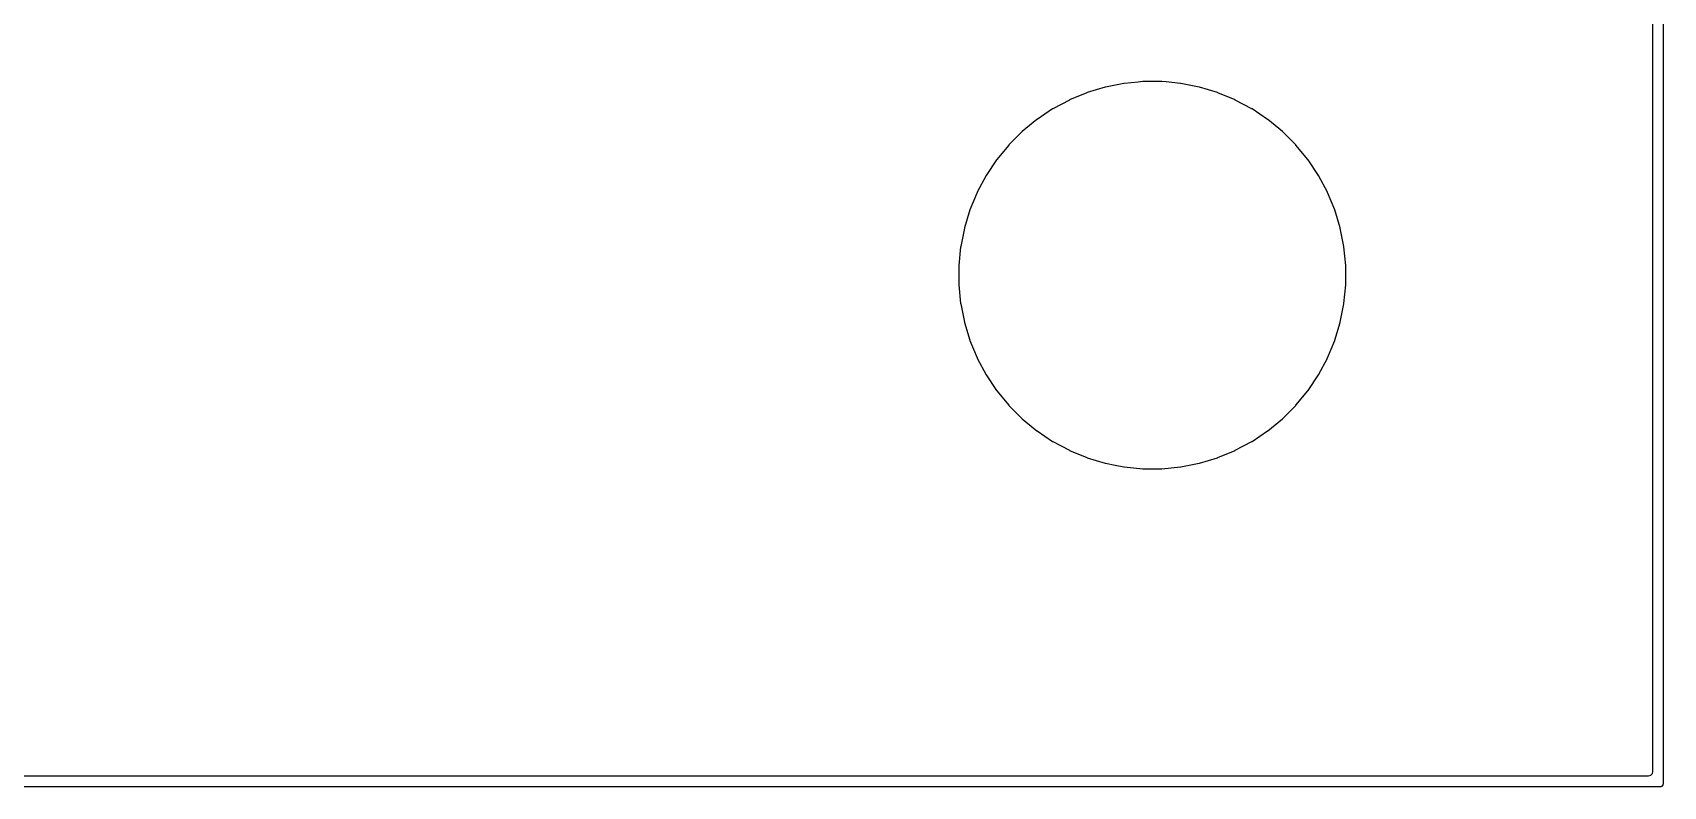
# Model space of a CAD drawing. Header units: metres. Extents: x 46.2 to 140.4, y -137.6 to -43.4.
# Drawn here: x 109.66 to 140.45, y -137.65 to -123.42 of the extents above; entities that cross this region are included whole.
import ezdxf

# ---------------------------------------------------------------- set-up
doc = ezdxf.new("R2010")
doc.units = ezdxf.units.M

msp = doc.modelspace()

# ---------------------------------------------------------------- linework, layer by layer
for points in [[(140.449, -137.599), (140.449, -43.401)], [(140.249, -43.632), (140.236, -43.586), (140.204, -43.558), (140.17, -43.551), (46.432, -43.551), (46.386, -43.564), (46.358, -43.596), (46.351, -43.63), (46.351, -137.368), (46.364, -137.414), (46.396, -137.442), (46.43, -137.449), (140.168, -137.449), (140.214, -137.436), (140.242, -137.404), (140.249, -137.37), (140.249, -43.632)], [(127.251, -127.113), (127.251, -127.113), (127.182, -127.461), (127.181, -127.462), (127.181, -127.463), (127.181, -127.464), (127.181, -127.466), (127.146, -127.818), (127.146, -127.819), (127.146, -127.82), (127.146, -127.822), (127.146, -127.823), (127.146, -128.177), (127.146, -128.178), (127.146, -128.18), (127.146, -128.181), (127.146, -128.182), (127.181, -128.534), (127.181, -128.536), (127.181, -128.537), (127.181, -128.538), (127.182, -128.539), (127.251, -128.887), (127.251, -128.888), (127.251, -128.889), (127.251, -128.89), (127.252, -128.891), (127.355, -129.23), (127.355, -129.231), (127.355, -129.233), (127.356, -129.234), (127.356, -129.235), (127.492, -129.562), (127.492, -129.563), (127.493, -129.564), (127.493, -129.565), (127.494, -129.566), (127.661, -129.879), (127.661, -129.88), (127.662, -129.881), (127.663, -129.882), (127.663, -129.883), (127.86, -130.177), (127.861, -130.178), (127.861, -130.179), (127.862, -130.18), (127.863, -130.181), (128.088, -130.455), (128.088, -130.456), (128.089, -130.457), (128.09, -130.458), (128.091, -130.459), (128.341, -130.709), (128.342, -130.71), (128.343, -130.711), (128.344, -130.712), (128.345, -130.712), (128.619, -130.937), (128.62, -130.938), (128.621, -130.939), (128.622, -130.939), (128.623, -130.94), (128.917, -131.137), (128.918, -131.137), (128.919, -131.138), (128.92, -131.139), (128.921, -131.139), (128.921, -131.139), (129.234, -131.306), (129.235, -131.307), (129.236, -131.307), (129.237, -131.308), (129.238, -131.308), (129.565, -131.444), (129.566, -131.444), (129.567, -131.445), (129.569, -131.445), (129.57, -131.445), (129.909, -131.548), (129.91, -131.549), (129.911, -131.549), (129.912, -131.549), (129.912, -131.549), (129.913, -131.549), (129.913, -131.549), (129.913, -131.549), (130.096, -131.586), (130.261, -131.618), (130.262, -131.619), (130.263, -131.619), (130.264, -131.619), (130.266, -131.619), (130.618, -131.654), (130.619, -131.654), (130.62, -131.654), (130.622, -131.654), (130.623, -131.654), (130.977, -131.654), (130.978, -131.654), (130.98, -131.654), (130.981, -131.654), (130.982, -131.654), (131.334, -131.619), (131.336, -131.619), (131.337, -131.619), (131.338, -131.619), (131.339, -131.618), (131.687, -131.549), (131.687, -131.549), (131.688, -131.549), (131.689, -131.549), (131.689, -131.549), (131.69, -131.549), (131.691, -131.548), (132.03, -131.445), (132.031, -131.445), (132.033, -131.445), (132.034, -131.444), (132.035, -131.444), (132.362, -131.308), (132.363, -131.308), (132.364, -131.307), (132.365, -131.307), (132.365, -131.307), (132.366, -131.306), (132.679, -131.139), (132.679, -131.139), (132.679, -131.139), (132.681, -131.138), (132.682, -131.137), (132.683, -131.137), (132.977, -130.94), (132.978, -130.939), (132.979, -130.939), (132.98, -130.938), (132.981, -130.937), (133.255, -130.712), (133.256, -130.712), (133.257, -130.711), (133.258, -130.71), (133.259, -130.709), (133.509, -130.459), (133.51, -130.458), (133.511, -130.457), (133.512, -130.456), (133.512, -130.455), (133.737, -130.181), (133.738, -130.18), (133.739, -130.179), (133.739, -130.178), (133.74, -130.177), (133.937, -129.883), (133.937, -129.882), (133.938, -129.881), (133.938, -129.881), (133.938, -129.88), (133.939, -129.879), (133.939, -129.879), (133.939, -129.879), (134.106, -129.566), (134.107, -129.565), (134.107, -129.564), (134.108, -129.563), (134.108, -129.562), (134.108, -129.562), (134.244, -129.235), (134.244, -129.234), (134.245, -129.233), (134.245, -129.231), (134.245, -129.23), (134.348, -128.891), (134.348, -128.89), (134.349, -128.889), (134.349, -128.888), (134.349, -128.887), (134.349, -128.887), (134.349, -128.887), (134.418, -128.539), (134.419, -128.538), (134.419, -128.537), (134.419, -128.536), (134.419, -128.534), (134.454, -128.182), (134.454, -128.181), (134.454, -128.18), (134.454, -128.178), (134.454, -128.177), (134.454, -127.823), (134.454, -127.822), (134.454, -127.82), (134.454, -127.819), (134.454, -127.818), (134.419, -127.466), (134.419, -127.464), (134.419, -127.463), (134.419, -127.462), (134.418, -127.461), (134.349, -127.113), (134.349, -127.112), (134.349, -127.111), (134.348, -127.11), (134.348, -127.109), (134.245, -126.77), (134.245, -126.769), (134.245, -126.767), (134.244, -126.766), (134.244, -126.765), (134.108, -126.438), (134.108, -126.437), (134.107, -126.436), (134.107, -126.435), (134.106, -126.434), (133.939, -126.121), (133.939, -126.121), (133.938, -126.12), (133.938, -126.119), (133.938, -126.119), (133.937, -126.118), (133.937, -126.117), (133.74, -125.823), (133.739, -125.822), (133.739, -125.821), (133.738, -125.82), (133.737, -125.819), (133.512, -125.545), (133.512, -125.544), (133.511, -125.543), (133.51, -125.542), (133.509, -125.541), (133.259, -125.291), (133.258, -125.29), (133.257, -125.289), (133.256, -125.288), (133.255, -125.288), (132.981, -125.063), (132.98, -125.062), (132.979, -125.061), (132.978, -125.061), (132.977, -125.06), (132.683, -124.863), (132.682, -124.863), (132.681, -124.862), (132.681, -124.862), (132.68, -124.862), (132.679, -124.861), (132.679, -124.861), (132.679, -124.861), (132.366, -124.694), (132.365, -124.693), (132.364, -124.693), (132.363, -124.692), (132.362, -124.692), (132.362, -124.692), (132.035, -124.556), (132.034, -124.556), (132.033, -124.555), (132.031, -124.555), (132.03, -124.555), (131.691, -124.452), (131.69, -124.452), (131.689, -124.451), (131.688, -124.451), (131.687, -124.451), (131.687, -124.451), (131.687, -124.451), (131.339, -124.382), (131.338, -124.381), (131.337, -124.381), (131.336, -124.381), (131.334, -124.381), (131.062, -124.354), (130.982, -124.346), (130.981, -124.346), (130.98, -124.346), (130.978, -124.346), (130.977, -124.346), (130.623, -124.346), (130.622, -124.346), (130.62, -124.346), (130.619, -124.346), (130.618, -124.346), (130.531, -124.355), (130.266, -124.381), (130.264, -124.381), (130.263, -124.381), (130.262, -124.381), (130.261, -124.382), (129.913, -124.451), (129.912, -124.451), (129.911, -124.451), (129.91, -124.452), (129.909, -124.452), (129.57, -124.555), (129.569, -124.555), (129.567, -124.555), (129.566, -124.556), (129.565, -124.556), (129.238, -124.692), (129.237, -124.692), (129.236, -124.693), (129.235, -124.693), (129.234, -124.694), (128.921, -124.861), (128.921, -124.861), (128.92, -124.861), (128.92, -124.861), (128.919, -124.862), (128.919, -124.862), (128.919, -124.862), (128.918, -124.863), (128.917, -124.863), (128.917, -124.863), (128.623, -125.06), (128.622, -125.061), (128.621, -125.061), (128.62, -125.062), (128.619, -125.063), (128.345, -125.288), (128.344, -125.288), (128.343, -125.289), (128.342, -125.29), (128.341, -125.291), (128.091, -125.541), (128.09, -125.542), (128.089, -125.543), (128.088, -125.544), (128.088, -125.545), (127.863, -125.819), (127.862, -125.82), (127.861, -125.821), (127.861, -125.822), (127.86, -125.823), (127.86, -125.823), (127.663, -126.117), (127.663, -126.118), (127.662, -126.119), (127.661, -126.12), (127.661, -126.121), (127.661, -126.121), (127.494, -126.434), (127.493, -126.435), (127.493, -126.436), (127.492, -126.437), (127.492, -126.438), (127.356, -126.765), (127.356, -126.766), (127.355, -126.767), (127.355, -126.769), (127.355, -126.77), (127.252, -127.109), (127.251, -127.11), (127.251, -127.111), (127.251, -127.111), (127.251, -127.112), (127.251, -127.113), (127.251, -127.113)], [(46.201, -137.649), (140.399, -137.649), (140.401, -137.649), (140.402, -137.649), (140.403, -137.649), (140.404, -137.649), (140.406, -137.649), (140.407, -137.649), (140.408, -137.649), (140.409, -137.649), (140.41, -137.648), (140.412, -137.648), (140.413, -137.648), (140.414, -137.647), (140.415, -137.647), (140.416, -137.647), (140.417, -137.646), (140.419, -137.646), (140.42, -137.645), (140.421, -137.645), (140.422, -137.644), (140.423, -137.644), (140.424, -137.643), (140.425, -137.642), (140.426, -137.642), (140.427, -137.641), (140.428, -137.64), (140.429, -137.64), (140.43, -137.639), (140.431, -137.638), (140.432, -137.637), (140.433, -137.637), (140.434, -137.636), (140.435, -137.635), (140.436, -137.634), (140.437, -137.633), (140.437, -137.632), (140.438, -137.631), (140.439, -137.63), (140.44, -137.629), (140.44, -137.628), (140.441, -137.627), (140.442, -137.626), (140.442, -137.625), (140.443, -137.624), (140.444, -137.623), (140.444, -137.622), (140.445, -137.621), (140.445, -137.62), (140.446, -137.619), (140.446, -137.617), (140.447, -137.616), (140.447, -137.615), (140.447, -137.614), (140.448, -137.613), (140.448, -137.612), (140.448, -137.61), (140.449, -137.609), (140.449, -137.608), (140.449, -137.607), (140.449, -137.606), (140.449, -137.604), (140.449, -137.603), (140.449, -137.602), (140.449, -137.601), (140.449, -137.599)]]:
    msp.add_lwpolyline(points)

doc.saveas('drawing.dxf')
